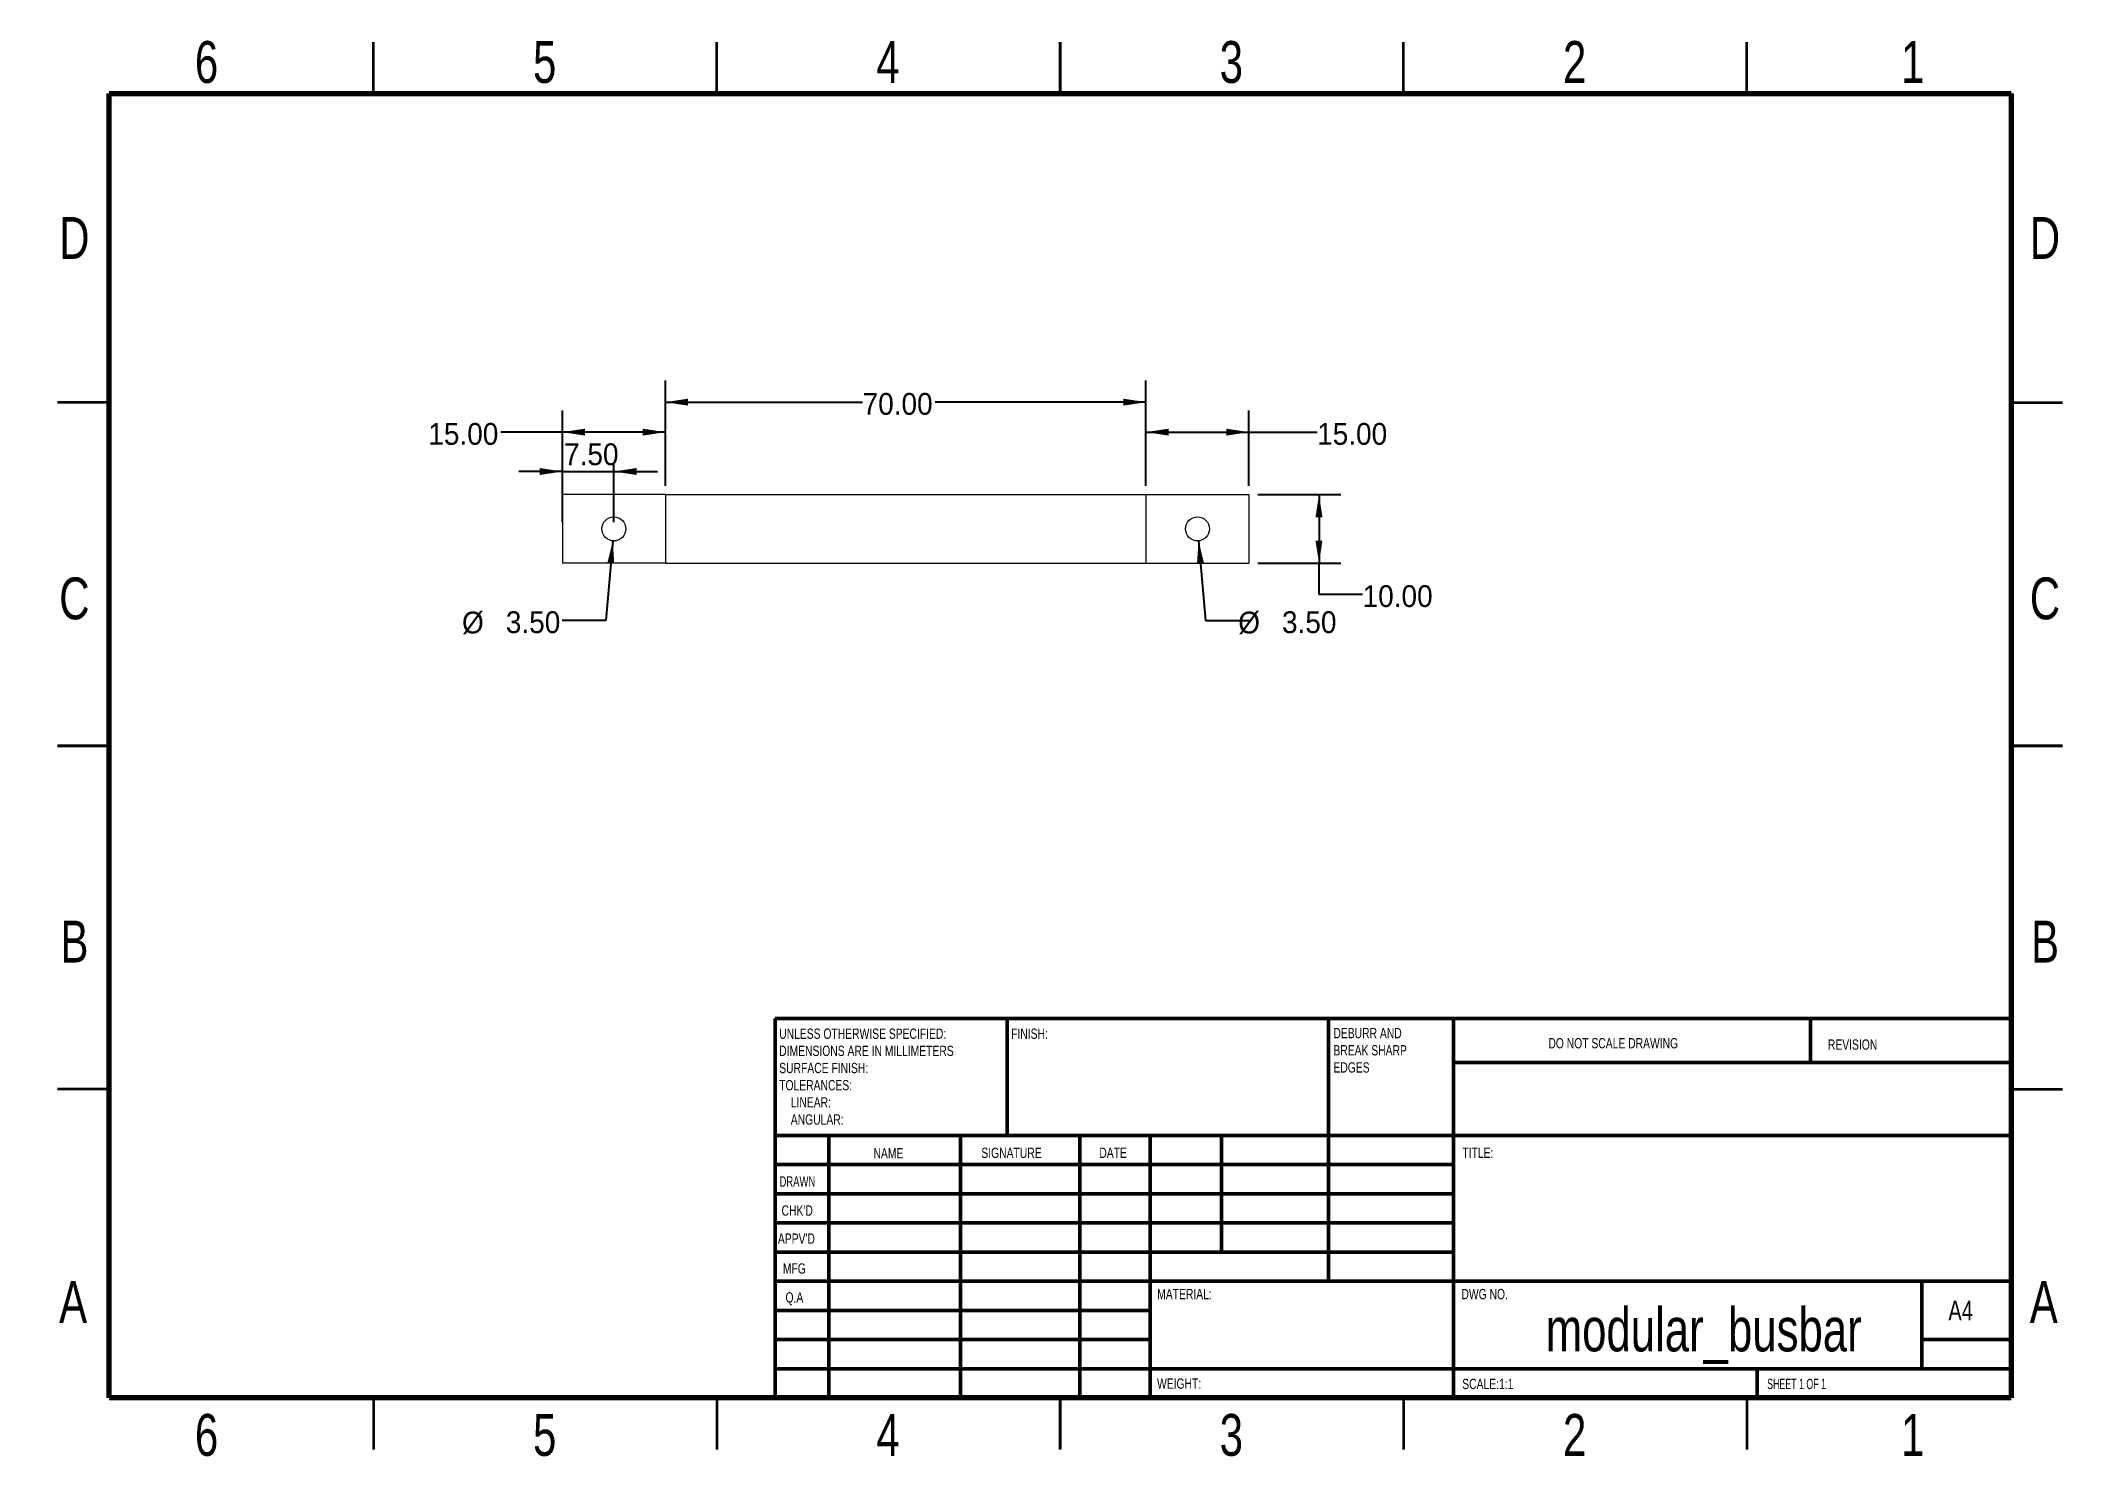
# Model space of a CAD drawing. Header units: millimetres. Extents: x 0 to 294, y 0 to 208.
import ezdxf

# ---------------------------------------------------------------- set-up
doc = ezdxf.new("R2010")
doc.units = ezdxf.units.MM
doc.layers.add('SLD-0', color=179, linetype='Continuous')
doc.styles.add('SLDTEXTSTYLE0', font='TXT', dxfattribs={"width": 0.75})
doc.styles.add('SLDTEXTSTYLE1', font='TXT', dxfattribs={"width": 0.96})
doc.styles.add('SLDTEXTSTYLE2', font='TXT', dxfattribs={"width": 0.686449})
doc.styles.add('SLDTEXTSTYLE3', font='TXT', dxfattribs={"width": 0.640625})
doc.dimstyles.new('SLDDIMSTYLE0', dxfattribs={"dimtxt": 3.175, "dimasz": 3.302, "dimexe": 0, "dimexo": 0.0625, "dimgap": 0.79375, "dimtad": 1, "dimrnd": 1e-09, "dimzin": 4, "dimdsep": 46, "dimtxsty": 'SLDTEXTSTYLE0', "dimblk1": 'NONE', "dimblk2": 'NONE', "dimsah": 1, "dimcen": 0.09, "dimadec": 0, "dimazin": 1, "dimtfac": 1, "dimtofl": 0, "dimtmove": 0, "dimatfit": 3, "dimldrblk": 'NONE', "dimfxl": 0, "dimfrac": 2, "dimtolj": 1, "dimtzin": 12, "dimarcsym": 0})
doc.dimstyles.new('SLDDIMSTYLE1', dxfattribs={"dimtxt": 3.175, "dimasz": 3.302, "dimexe": 0, "dimexo": 0.0625, "dimgap": 0.79375, "dimtad": 1, "dimrnd": 1e-09, "dimzin": 4, "dimdsep": 46, "dimtxsty": 'SLDTEXTSTYLE0', "dimblk1": 'NONE', "dimblk2": 'NONE', "dimsah": 1, "dimcen": 0, "dimadec": 0, "dimazin": 1, "dimtfac": 1, "dimtmove": 0, "dimatfit": 3, "dimldrblk": 'NONE', "dimfxl": 0, "dimfrac": 2, "dimtolj": 1, "dimtzin": 12, "dimarcsym": 0})
doc.dimstyles.new('SLDDIMSTYLE2', dxfattribs={"dimtxt": 3.175, "dimasz": 3.302, "dimexe": 0, "dimexo": 0.0625, "dimgap": 0.79375, "dimtad": 1, "dimrnd": 1e-09, "dimzin": 4, "dimdsep": 46, "dimtxsty": 'SLDTEXTSTYLE0', "dimsah": 1, "dimcen": 0.09, "dimadec": 0, "dimazin": 1, "dimtfac": 1, "dimtmove": 0, "dimatfit": 0, "dimfxl": 0, "dimfrac": 2, "dimtolj": 1, "dimtzin": 12, "dimarcsym": 0})

# ---------------------------------------------------------------- blocks, each defined once
blk = doc.blocks.new('_D')
at = {"layer": 'SLD-0', "color": 7}
for p, q in [((91.01, 142.86), (91.01, 158.23)), ((161.01, 142.86), (161.01, 158.23)), ((91.01, 155.05), (119.74, 155.05)), ((161.01, 155.05), (130.29, 155.05))]:
    blk.add_line(p, q, dxfattribs=at)
for points in [[(91.01, 155.05), (94.31, 154.55), (94.31, 155.56)], [(161.01, 155.05), (157.71, 155.56), (157.71, 154.55)]]:
    blk.add_solid(points, dxfattribs=at)
at = {"layer": 'SLD-0', "color": 7, "insert": (119.74, 156.39), "char_height": 3.175, "attachment_point": 1, "style": 'SLDTEXTSTYLE1'}
blk.add_mtext('70.00', dxfattribs=at)
blk = doc.blocks.new('_None')
blk = doc.blocks.new('_D_1')
at = {"layer": 'SLD-0', "color": 7}
for p, q in [((161.01, 142.86), (161.01, 153.86)), ((176.01, 142.86), (176.01, 153.86)), ((161.01, 150.69), (176.01, 150.69)), ((176.01, 150.69), (185.94, 150.69))]:
    blk.add_line(p, q, dxfattribs=at)
for points in [[(161.01, 150.69), (164.31, 150.18), (164.31, 151.19)], [(176.01, 150.69), (172.71, 151.19), (172.71, 150.18)]]:
    blk.add_solid(points, dxfattribs=at)
at = {"layer": 'SLD-0', "color": 7, "insert": (185.94, 152.02), "char_height": 3.175, "attachment_point": 1, "style": 'SLDTEXTSTYLE1'}
blk.add_mtext('15.00', dxfattribs=at)
blk = doc.blocks.new('_D_2')
at = {"layer": 'SLD-0', "color": 7}
for p, q in [((76.01, 142.86), (76.01, 153.86)), ((91.01, 142.86), (91.01, 153.86)), ((76.01, 150.69), (67.05, 150.69)), ((91.01, 150.69), (76.01, 150.69))]:
    blk.add_line(p, q, dxfattribs=at)
for points in [[(76.01, 150.69), (79.31, 150.18), (79.31, 151.19)], [(91.01, 150.69), (87.71, 151.19), (87.71, 150.18)]]:
    blk.add_solid(points, dxfattribs=at)
at = {"layer": 'SLD-0', "color": 7, "insert": (56.49, 152.02), "char_height": 3.175, "attachment_point": 1, "style": 'SLDTEXTSTYLE1'}
blk.add_mtext('15.00', dxfattribs=at)
blk = doc.blocks.new('_D_3')
at = {"layer": 'SLD-0', "color": 7}
for p, q in [((177.28, 141.59), (189.38, 141.59)), ((186.21, 141.59), (186.21, 131.59)), ((177.28, 131.59), (189.38, 131.59)), ((186.21, 127.06), (186.21, 131.59)), ((192.56, 127.06), (186.21, 127.06))]:
    blk.add_line(p, q, dxfattribs=at)
for points in [[(186.21, 141.59), (185.7, 138.29), (186.71, 138.29)], [(186.21, 131.59), (186.71, 134.89), (185.7, 134.89)]]:
    blk.add_solid(points, dxfattribs=at)
at = {"layer": 'SLD-0', "color": 7, "insert": (192.56, 128.39), "char_height": 3.175, "attachment_point": 1, "style": 'SLDTEXTSTYLE1'}
blk.add_mtext('10.00', dxfattribs=at)
blk = doc.blocks.new('_D_4')
at = {"layer": 'SLD-0', "color": 7}
for p, q in [((168.66, 134.85), (169.68, 123.23)), ((169.68, 123.23), (176.03, 123.23))]:
    blk.add_line(p, q, dxfattribs=at)
blk.add_solid([(168.66, 134.85), (168.44, 131.51), (169.46, 131.6)], dxfattribs=at)
at = {"layer": 'SLD-0', "color": 7, "char_height": 3.175, "attachment_point": 1, "style": 'SLDTEXTSTYLE1'}
for s, insert in [('%%c', (174.44, 124.54)), ('3.50', (180.82, 124.59))]:
    blk.add_mtext(s, dxfattribs=dict(at, insert=insert))
blk = doc.blocks.new('_D_5')
at = {"layer": 'SLD-0', "color": 7}
for p, q in [((83.36, 134.85), (82.34, 123.23)), ((82.34, 123.23), (75.99, 123.23))]:
    blk.add_line(p, q, dxfattribs=at)
blk.add_solid([(83.36, 134.85), (82.56, 131.6), (83.57, 131.51)], dxfattribs=at)
at = {"layer": 'SLD-0', "color": 7, "char_height": 3.175, "attachment_point": 1, "style": 'SLDTEXTSTYLE1'}
for s, insert in [('%%c', (61.4, 124.54)), ('3.50', (67.78, 124.59))]:
    blk.add_mtext(s, dxfattribs=dict(at, insert=insert))
blk = doc.blocks.new('_D_6')
at = {"layer": 'SLD-0', "color": 7}
for p, q in [((76.01, 144.95), (69.66, 144.95)), ((76.01, 137.59), (76.01, 145.95)), ((76.01, 144.95), (83.51, 144.95)), ((83.51, 137.59), (83.51, 145.95)), ((83.51, 144.95), (89.86, 144.95))]:
    blk.add_line(p, q, dxfattribs=at)
for points in [[(76.01, 144.95), (72.71, 145.46), (72.71, 144.45)], [(83.51, 144.95), (86.81, 144.45), (86.81, 145.46)]]:
    blk.add_solid(points, dxfattribs=at)
at = {"layer": 'SLD-0', "color": 7, "insert": (76.26, 149.05), "char_height": 3.175, "attachment_point": 1, "style": 'SLDTEXTSTYLE1'}
blk.add_mtext('7.50', dxfattribs=at)

msp = doc.modelspace()

# ---------------------------------------------------------------- linework, layer by layer
at = {"layer": 'SLD-0', "color": 7, "linetype": 'Continuous', "lineweight": 35}
for p, q in [((48.5, 200), (48.5, 207.5)), ((98.5, 200), (98.5, 207.5)), ((148.5, 207.5), (148.5, 200)), ((148.5, 200), (148.5, 207.5)), ((198.5, 200), (198.5, 207.5)), ((248.5, 200), (248.5, 207.5)), ((10, 155), (2.5, 155)), ((287, 155), (294.5, 155)), ((2.5, 105), (10, 105)), ((10, 105), (2.5, 105)), ((294.5, 105), (287, 105)), ((287, 105), (294.5, 105)), ((10, 55), (2.5, 55)), ((287, 55), (294.5, 55)), ((48.5, 10), (48.5, 2.5)), ((98.5, 10), (98.5, 2.5)), ((148.5, 2.5), (148.5, 10)), ((148.5, 10), (148.5, 2.5)), ((198.5, 10), (198.5, 2.5)), ((248.5, 10), (248.5, 2.5))]:
    msp.add_line(p, q, dxfattribs=at)
at = {"layer": 'SLD-0', "color": 7, "linetype": 'Continuous', "lineweight": 70}
for p, q in [((10, 10), (10, 200)), ((10, 200), (287, 200)), ((287, 200), (287, 10)), ((287, 10), (10, 10))]:
    msp.add_line(p, q, dxfattribs=at)
at = {"layer": 'SLD-0', "color": 7, "linetype": 'Continuous', "lineweight": 18}
for p, q in [((91.009, 141.591), (76.009, 141.591)), ((76.009, 141.591), (76.009, 131.591)), ((91.009, 141.591), (161.009, 141.591)), ((91.009, 141.591), (91.009, 131.591)), ((91.009, 141.591), (91.009, 131.591)), ((161.009, 141.591), (161.009, 131.591)), ((161.009, 141.591), (176.009, 141.591)), ((161.009, 141.591), (161.009, 131.591)), ((176.009, 141.591), (176.009, 131.591)), ((91.009, 131.591), (76.009, 131.591)), ((91.009, 131.591), (161.009, 131.591)), ((161.009, 131.591), (176.009, 131.591))]:
    msp.add_line(p, q, dxfattribs=at)
at = {"layer": 'SLD-0', "color": 7, "linetype": 'Continuous', "lineweight": 50}
for p, q in [((107, 65.25), (287, 65.25)), ((107, 65.25), (107, 10)), ((140.8, 48.25), (140.8, 65.25)), ((187.6, 65.25), (187.6, 27)), ((205.8, 65.25), (205.8, 10)), ((257.8, 58.875), (257.8, 65.25)), ((287, 58.875), (205.8, 58.875)), ((287, 48.25), (107, 48.25)), ((114.8, 48.25), (114.8, 10)), ((133.991, 48.25), (133.991, 10)), ((151.399, 48.25), (151.399, 10)), ((161.6, 10), (161.6, 48.25)), ((172, 31.25), (172, 48.25)), ((205.8, 44), (107, 44)), ((205.8, 39.75), (107, 39.75)), ((205.8, 35.5), (107, 35.5)), ((205.8, 31.25), (107, 31.25)), ((161.6, 27), (107, 27)), ((161.6, 27), (287, 27)), ((274, 14.25), (274, 27)), ((161.6, 22.75), (107, 22.75)), ((161.6, 18.5), (107, 18.5)), ((287, 18.5), (274, 18.5)), ((107, 14.25), (287, 14.25)), ((250, 10), (250, 14.25))]:
    msp.add_line(p, q, dxfattribs=at)
at = {"layer": 'SLD-0', "color": 7, "linetype": 'Continuous', "lineweight": 18}
for centre in [(83.509, 136.591), (168.509, 136.591)]:
    msp.add_circle(centre, 1.75, dxfattribs=at)

# ---------------------------------------------------------------- texts
at = {"layer": 'SLD-0', "color": 7}
for s, insert, char_height, attachment_point, style in [('6', (24.191, 207.658), 6.096, 2, 'SLDTEXTSTYLE0'), ('5', (73.441, 207.658), 6.096, 2, 'SLDTEXTSTYLE0'), ('4', (123.441, 207.658), 6.096, 2, 'SLDTEXTSTYLE0'), ('3', (173.441, 207.658), 6.096, 2, 'SLDTEXTSTYLE0'), ('2', (223.441, 207.658), 6.096, 2, 'SLDTEXTSTYLE0'), ('1', (272.668, 207.658), 6.096, 2, 'SLDTEXTSTYLE0'), ('D', (4.932, 182.02), 6.096, 2, 'SLDTEXTSTYLE0'), ('D', (291.932, 182.02), 6.096, 2, 'SLDTEXTSTYLE0'), ('C', (4.939, 129.52), 6.096, 2, 'SLDTEXTSTYLE0'), ('C', (291.939, 129.52), 6.096, 2, 'SLDTEXTSTYLE0'), ('B', (4.956, 79.52), 6.096, 2, 'SLDTEXTSTYLE0'), ('B', (291.956, 79.52), 6.096, 2, 'SLDTEXTSTYLE0'), ('UNLESS OTHERWISE SPECIFIED:', (107.594, 63.809), 1.5, 1, 'SLDTEXTSTYLE0'), ('FINISH:', (141.371, 63.807), 1.5, 1, 'SLDTEXTSTYLE0'), ('DEBURR AND', (188.309, 63.891), 1.5, 1, 'SLDTEXTSTYLE0'), ('DO NOT SCALE DRAWING', (219.615, 62.421), 1.5, 1, 'SLDTEXTSTYLE0'), ('REVISION', (260.328, 62.223), 1.5, 1, 'SLDTEXTSTYLE0'), ('DIMENSIONS ARE IN MILLIMETERS', (107.594, 61.309), 1.5, 1, 'SLDTEXTSTYLE0'), ('BREAK SHARP', (188.309, 61.391), 1.5, 1, 'SLDTEXTSTYLE0'), ('EDGES', (188.309, 58.891), 1.5, 1, 'SLDTEXTSTYLE0'), ('TOLERANCES:', (107.594, 56.309), 1.5, 1, 'SLDTEXTSTYLE0'), ('SURFACE FINISH:', (107.594, 58.809), 1.5, 1, 'SLDTEXTSTYLE0'), ('LINEAR:', (109.281, 53.809), 1.5, 1, 'SLDTEXTSTYLE0'), ('ANGULAR:', (109.281, 51.309), 1.5, 1, 'SLDTEXTSTYLE0'), ('NAME', (121.322, 46.389), 1.5, 1, 'SLDTEXTSTYLE0'), ('SIGNATURE', (137.034, 46.45), 1.5, 1, 'SLDTEXTSTYLE0'), ('DATE', (154.215, 46.464), 1.5, 1, 'SLDTEXTSTYLE0'), ('TITLE:', (207.09, 46.464), 1.5, 1, 'SLDTEXTSTYLE0'), ('DRAWN', (107.643, 42.273), 1.5, 1, 'SLDTEXTSTYLE2'), ("CHK'D", (107.939, 38.05), 1.5, 1, 'SLDTEXTSTYLE0'), ("APPV'D", (107.402, 33.954), 1.5, 1, 'SLDTEXTSTYLE0'), ('MFG', (108.124, 29.604), 1.5, 1, 'SLDTEXTSTYLE0'), ('A', (4.759, 27.02), 6.096, 2, 'SLDTEXTSTYLE0'), ('A', (291.759, 27.02), 6.096, 2, 'SLDTEXTSTYLE0'), ('Q.A', (108.509, 25.392), 1.5, 1, 'SLDTEXTSTYLE0'), ('MATERIAL:', (162.646, 25.874), 1.5, 1, 'SLDTEXTSTYLE0'), ('DWG NO.', (206.953, 25.874), 1.5, 1, 'SLDTEXTSTYLE0'), ('A4', (277.871, 24.189), 2.9104, 1, 'SLDTEXTSTYLE0'), ('modular_busbar', (242.237, 23.132), 6.35, 2, 'SLDTEXTSTYLE0'), ('WEIGHT:', (162.618, 12.837), 1.4986, 1, 'SLDTEXTSTYLE0'), ('SCALE:1:1', (207.074, 12.788), 1.5, 1, 'SLDTEXTSTYLE0'), ('SHEET 1 OF 1', (251.478, 12.788), 1.5, 1, 'SLDTEXTSTYLE3'), ('6', (24.191, 7.658), 6.096, 2, 'SLDTEXTSTYLE0'), ('5', (73.441, 7.658), 6.096, 2, 'SLDTEXTSTYLE0'), ('4', (123.441, 7.658), 6.096, 2, 'SLDTEXTSTYLE0'), ('3', (173.441, 7.658), 6.096, 2, 'SLDTEXTSTYLE0'), ('2', (223.441, 7.658), 6.096, 2, 'SLDTEXTSTYLE0'), ('1', (272.668, 7.658), 6.096, 2, 'SLDTEXTSTYLE0')]:
    msp.add_mtext(s, dxfattribs=dict(at, insert=insert, char_height=char_height, attachment_point=attachment_point, style=style))

# ---------------------------------------------------------------- dimensions: what is measured, and where the dimension line sits
for base, p1, p2, dimstyle, picture, middle in [((91.009, 155.054), (161.009, 141.591), (91.009, 141.591), 'SLDDIMSTYLE0', '_D', (125.016, 155.054)), ((91.009, 150.685), (76.009, 141.591), (91.009, 141.591), 'SLDDIMSTYLE0', '_D_2', (61.772, 150.685)), ((161.009, 150.685), (176.009, 141.591), (161.009, 141.591), 'SLDDIMSTYLE0', '_D_1', (191.219, 150.685)), ((83.509, 144.953), (76.009, 136.591), (83.509, 136.591), 'SLDDIMSTYLE2', '_D_6', (80.182, 144.953))]:
    dim = msp.add_linear_dim(base=base, p1=p1, p2=p2, dimstyle=dimstyle, dxfattribs=at)
    dim.commit()
    dim.dimension.update_dxf_attribs({"geometry": picture, "text_midpoint": middle, "dimtype": 160})
dim = msp.add_linear_dim(base=(185.889, 141.591), p1=(176.009, 131.591), p2=(176.009, 141.591), angle=90, dimstyle='SLDDIMSTYLE0', dxfattribs=at)
dim.commit()
dim.dimension.update_dxf_attribs({"geometry": '_D_3', "text_midpoint": (185.889, 127.06), "dimtype": 160})
for p1, picture, middle in [((2.719, 2.204), '_D_4', (182.532, 123.229)), ((1.826, 2.986), '_D_5', (69.487, 123.229))]:
    dim = msp.add_diameter_dim_2p(p1=p1, p2=(0, 0), dimstyle='SLDDIMSTYLE1', dxfattribs=at)
    dim.commit()
    dim.dimension.update_dxf_attribs({"geometry": picture, "text_midpoint": middle, "dimtype": 163})

doc.saveas('drawing.dxf')
